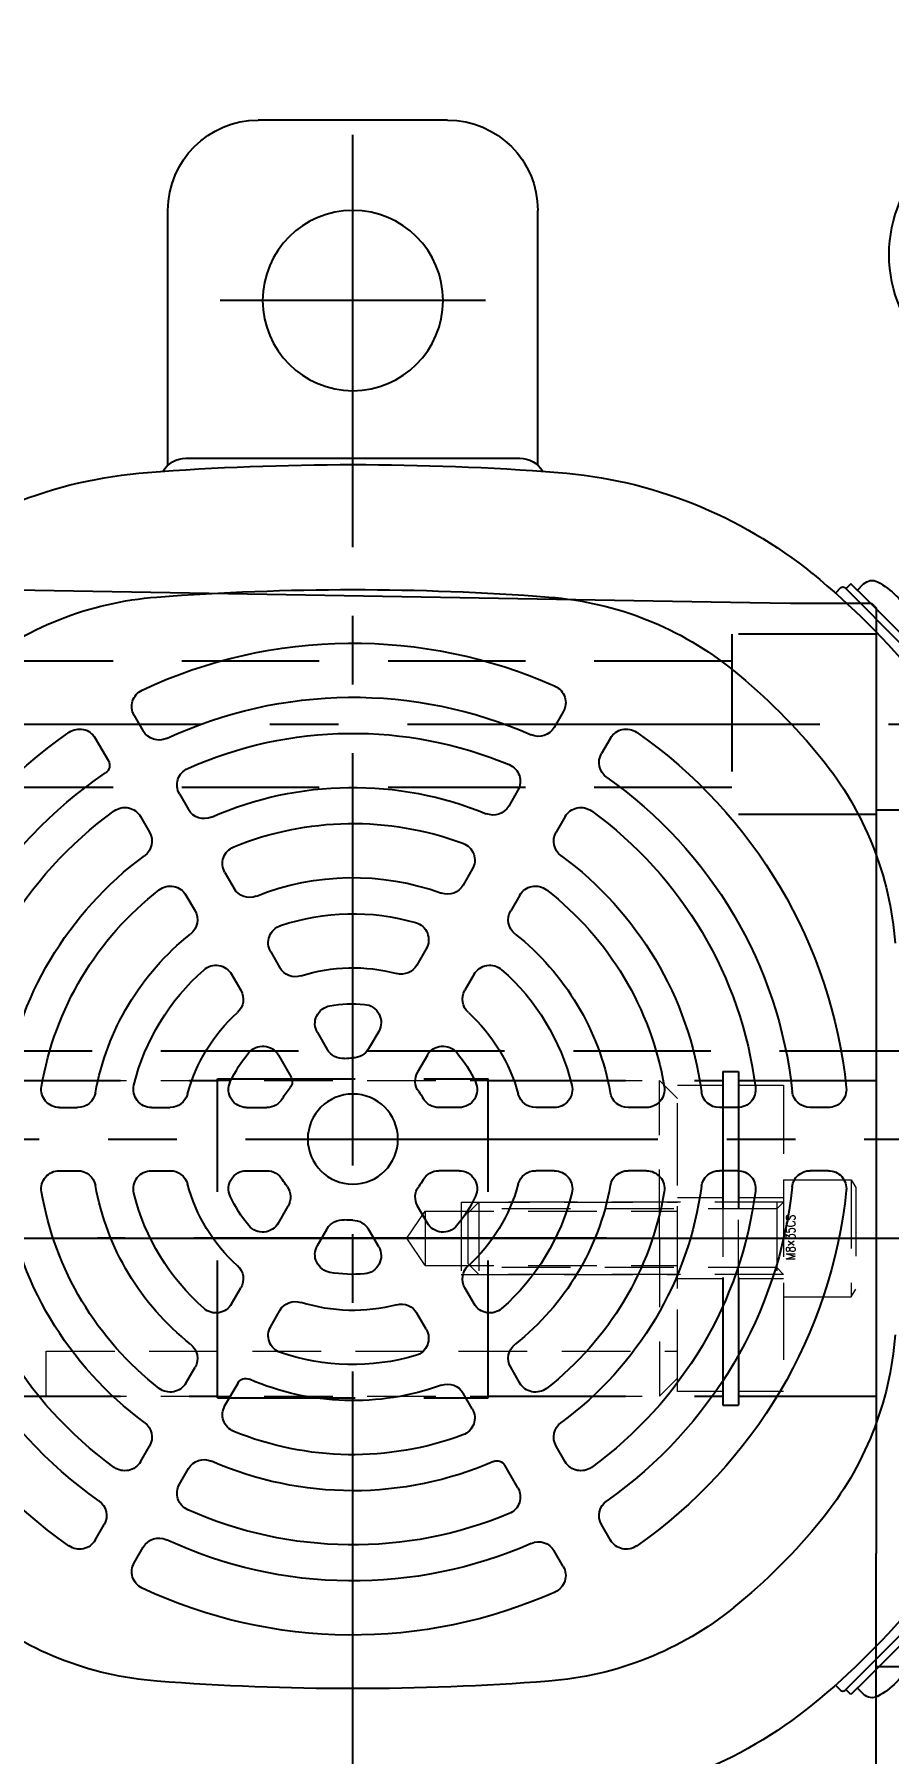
# Model space of a CAD drawing. Header units: millimetres. Extents: x 0 to 38884, y -3675 to 8056.
# Drawn here: x 35569 to 35663.7, y 1320.6 to 1511.2 of the extents above; entities that cross this region are included whole.
import ezdxf
from ezdxf import colors
from ezdxf.entities.mleader import LeaderData, LeaderLine
from ezdxf.enums import TextEntityAlignment as Align
from ezdxf.math import Vec2, Vec3

# ---------------------------------------------------------------- set-up
doc = ezdxf.new("R2010")
doc.units = ezdxf.units.MM
doc.header["$LTSCALE"] = 2.4
for name, pattern in [('CENTER2', [28.575, 19.05, -3.175, 3.175, -3.175]), ('HIDDEN', [9.525, 6.35, -3.175]), ('HIDDEN2', [4.7625, 3.175, -1.5875])]:
    doc.linetypes.add(name, pattern=pattern)
for name, color, linetype, lineweight in [('03_かくれ線', 6, 'HIDDEN2', 13), ('04_HIDDEN', 2, 'HIDDEN', 13), ('04_中心線', 1, 'CENTER2', 9), ('05_CENTER', 4, 'CENTER2', 13), ('08_DIM', 3, 'Continuous', 13)]:
    doc.layers.add(name, color=color, linetype=linetype, lineweight=lineweight)
doc.layers.add('10_DRAFT', color=8, linetype='Continuous', lineweight=0, plot=False)
doc.styles.get("Standard").update_dxf_attribs({"font": 'txt.shx', "bigfont": 'extfont2.shx'})
doc.styles.add('寸法用', font='simplex.shx', dxfattribs={"width": 0.8, "bigfont": '@extfont2.shx'})

# ---------------------------------------------------------------- blocks, each defined once
blk = doc.blocks.new('AM_BALLOON1')
at = {"transparency": 16777216}
blk.add_circle((0, 0), 5, dxfattribs=at)
blk.add_attdef('B_NUMBER', text='', height=3, dxfattribs=at).set_placement((0, 0), align=Align.MIDDLE_CENTER)
blk = doc.blocks.new('_OPEN')
at = {"color": 0, "linetype": 'ByBlock'}
for p, q in [((-1, 0.167), (0, 0)), ((0, 0), (-1, -0.167)), ((0, 0), (-1, 0))]:
    blk.add_line(p, q, dxfattribs=at)
blk = doc.blocks.new('A$C6246458A_1')
at = {"color": 0, "lineweight": -3}
for p, q in [((41.39, 72), (-43.99, 70.5)), ((46, 72.08), (41.39, 72)), ((46, 72.08), (46, 68.57)), ((46, -103.96), (46, 72)), ((57.5, 71), (46, 71.96)), ((57.5, 71), (58, 70.46)), ((-57.5, 70.43), (-58, 69.93)), ((-58, 69.93), (-58, 56.96)), ((-48.5, 70.43), (-57.5, 70.43)), ((-43.99, 70.5), (-48.5, 70.43)), ((58, 47.5), (58, 70.46)), ((58, 47.5), (58, 69.92)), ((46, 68.57), (46, -46.57)), ((-58, 56.96), (-58, -34.96)), ((-63, 47.1), (-62.6, 47.5)), ((-63, 47.1), (-63, 0)), ((-58, 47.5), (-62.6, 47.5)), ((58, -102.46), (58, 47.5)), ((58, 47.5), (62.6, 47.5)), ((63, 47.1), (62.6, 47.5)), ((63, 47.1), (63, 0)), ((-67, 23), (-67, 0)), ((-66, 24), (-63, 24)), ((66, 24), (63, 24)), ((67, 23), (67, 0)), ((-67, 0), (-67, -23)), ((-63, -47.1), (-63, 0)), ((63, -47.1), (63, 0)), ((67, 0), (67, -23)), ((-66, -24), (-63, -24)), ((66, -24), (63, -24)), ((-58, -101.76), (-58, -34.96)), ((-63, -47.1), (-62.6, -47.5)), ((-58, -47.5), (-62.6, -47.5)), ((46, -46.57), (46, -103.92)), ((58, -47.5), (62.6, -47.5)), ((63, -47.1), (62.6, -47.5)), ((-57.5, -102.26), (-58, -101.76)), ((-48.5, -102.26), (-57.5, -102.26)), ((46, -103.92), (-48.5, -102.26)), ((57.5, -103), (58, -102.46)), ((57.5, -103), (46, -103.96))]:
    blk.add_line(p, q, dxfattribs=at)
for centre, start, end in [((-66, 23), 90, 180), ((66, 23), 0, 90), ((-66, -23), 180, 270), ((66, -23), 270, 0)]:
    blk.add_arc(centre, 1, start, end, dxfattribs=at)
at = {"layer": '04_HIDDEN', "color": 0, "lineweight": -3}
for p, q in [((-58, 67), (-42, 67)), ((-42, 67), (-42, 47)), ((42, 67), (58, 67)), ((42, 67), (42, 47)), ((-42, 64), (42, 64)), ((-42, 50), (42, 50)), ((-58, 47), (-42, 47)), ((42, 47), (58, 47)), ((67, 20.8), (-67, 20.8)), ((-42.75, 17.5), (-64.5, 17.5)), ((-42.75, 18.5), (-42.75, -18.5)), ((-41, 18.5), (-42.75, 18.5)), ((-41, 18.5), (-41, -18.5)), ((-15, 17.5), (-41, 17.5)), ((-15, -17.7), (-15, 17.7)), ((15, 17.7), (-15, 17.7)), ((15, -17.7), (15, 17.7)), ((41, 17.5), (15, 17.5)), ((41, 18.5), (41, -18.5)), ((41, 18.5), (42.75, 18.5)), ((42.75, 18.5), (42.75, -18.5)), ((64.5, 17.5), (42.75, 17.5)), ((-42.75, -17.5), (-64.5, -17.5)), ((-41, -18.5), (-42.75, -18.5)), ((-15, -17.5), (-41, -17.5)), ((15, -17.7), (-15, -17.7)), ((41, -17.5), (15, -17.5)), ((41, -18.5), (42.75, -18.5)), ((64.5, -17.5), (42.75, -17.5)), ((-58, -79), (-42, -79)), ((-42, -79), (-42, -99)), ((42, -79), (58, -79)), ((42, -79), (42, -99)), ((-42, -82), (42, -82)), ((-42, -96), (42, -96)), ((-58, -99), (-42, -99)), ((42, -99), (58, -99))]:
    blk.add_line(p, q, dxfattribs=at)
for centre, start, end in [((-64.5, 20), 180, 270), ((64.5, 20), 270, 0), ((-64.5, -20), 90, 180), ((64.5, -20), 0, 90)]:
    blk.add_arc(centre, 2.5, start, end, dxfattribs=at)
at = {"layer": '05_CENTER', "color": 0, "lineweight": -3}
for p, q in [((62.54, 57), (-62.54, 57)), ((62.54, -89), (-62.54, -89))]:
    blk.add_line(p, q, dxfattribs=at)
at = {"layer": '10_DRAFT', "lineweight": -3}
for p, q in [((9.43, 11), (-9.43, 11)), ((67, 0), (-67, 0))]:
    blk.add_line(p, q, dxfattribs=at)
blk = doc.blocks.new('GM-SHYPF-RH 0.75kW、1／5～1／60、200V、60Hzd_1')
at = {"color": 0, "lineweight": -3}
for p, q in [((-68.5, 124), (-47.5, 124)), ((-78.5, 85.74), (-78.5, 114)), ((-37.5, 85.74), (-37.5, 114)), ((-39.5, 86.5), (-76.5, 86.5)), ((-114.89, 70.93), (-113.22, 72.59)), ((-113.22, 72.59), (-112.66, 72.02)), ((-119.16, 65.52), (-112.52, 72.16)), ((-112.09, 72.16), (-111.49, 71.56)), ((-81.33, 58.4), (-80.32, 56.66)), ((-33.76, 57.98), (-34.76, 56.25)), ((-86.57, 55.48), (-85.57, 53.75)), ((-29.43, 55.48), (-30.9, 52.95)), ((-76.29, 49.68), (-75.28, 47.94)), ((-38.78, 49.28), (-39.79, 47.54)), ((-81.55, 46.78), (-80.54, 45.04)), ((-34.45, 46.78), (-35.46, 45.04)), ((-71.24, 40.93), (-70.22, 39.17)), ((-43.82, 40.56), (-44.83, 38.81)), ((-76.51, 38.06), (-75.5, 36.31)), ((-39.49, 38.06), (-40.5, 36.31)), ((-66.13, 32.09), (-65.1, 30.3)), ((-48.89, 31.78), (-49.91, 30.01)), ((-71.44, 29.28), (-70.42, 27.51)), ((-44.56, 29.28), (-45.58, 27.51)), ((-60.86, 22.95), (-59.73, 21)), ((-54.07, 22.81), (-55.15, 20.94)), ((-66.26, 20.31), (-65.18, 18.44)), ((-49.74, 20.31), (-51.15, 17.86)), ((-110.71, 14.5), (-108.7, 14.5)), ((-100.65, 14.5), (-98.63, 14.5)), ((-90.54, 14.5), (-88.51, 14.5)), ((-80.33, 14.5), (-78.27, 14.5)), ((-69.78, 14.5), (-67.53, 14.5)), ((-46.22, 14.5), (-48.47, 14.5)), ((-35.67, 14.5), (-37.73, 14.5)), ((-25.46, 14.5), (-27.49, 14.5)), ((-110.71, 7.5), (-108.7, 7.5)), ((-100.65, 7.5), (-98.63, 7.5)), ((-90.54, 7.5), (-88.51, 7.5)), ((-80.33, 7.5), (-78.27, 7.5)), ((-69.78, 7.5), (-67.53, 7.5)), ((-46.22, 7.5), (-48.47, 7.5)), ((-35.67, 7.5), (-37.73, 7.5)), ((-25.46, 7.5), (-27.49, 7.5)), ((-66.26, 1.69), (-65.18, 3.56)), ((-49.74, 1.69), (-50.82, 3.56)), ((-60.86, -0.95), (-59.73, 1)), ((-54.07, -0.81), (-55.15, 1.06)), ((-71.44, -7.28), (-70.42, -5.51)), ((-44.56, -7.28), (-45.58, -5.51)), ((-66.13, -10.09), (-65.1, -8.3)), ((-48.89, -9.78), (-49.91, -8.01)), ((-76.51, -16.06), (-75.5, -14.31)), ((-39.49, -16.06), (-40.5, -14.31)), ((-43.82, -18.56), (-45.27, -16.05)), ((-71.24, -18.93), (-70.22, -17.17)), ((-81.55, -24.78), (-80.54, -23.04)), ((-34.45, -24.78), (-35.46, -23.04)), ((-76.29, -27.68), (-74.84, -25.17)), ((-38.78, -27.28), (-39.79, -25.54)), ((-86.57, -33.48), (-85.57, -31.75)), ((-29.43, -33.48), (-30.43, -31.75)), ((-33.76, -35.98), (-34.76, -34.25)), ((-81.33, -36.4), (-80.32, -34.66)), ((-119.16, -43.52), (-112.52, -50.16)), ((-114.89, -48.93), (-113.22, -50.59)), ((-112.09, -50.16), (-111.49, -49.56)), ((-116, -101.76), (-116, -50.87)), ((-116, -101.76), (-116, -50.88)), ((-113.22, -50.59), (-112.66, -50.02))]:
    blk.add_line(p, q, dxfattribs=at)
at = {"linetype": 'Continuous', "lineweight": -3}
for p, q in [((-113.93, 71.88), (-114.62, 72.57)), ((-113.93, 71.88), (-118.88, 66.93)), ((-113.93, 71.88), (-118.88, 66.93)), ((-113.93, -49.88), (-118.88, -44.93)), ((-113.93, -49.88), (-118.88, -44.93)), ((-113.93, -49.88), (-114.62, -50.57))]:
    blk.add_line(p, q, dxfattribs=at)
at = {"color": 0, "lineweight": -3}
for centre, radius in [((-58, 104), 10), ((-58, 11), 5)]:
    blk.add_circle(centre, radius, dxfattribs=at)
for centre, radius, start, end in [((-68.5, 114), 10, 90, 180), ((-47.5, 114), 10, 0, 90), ((-58, -215), 300.8, 90, 94.3399), ((-76.5, 83.5), 3, 90, 148.6354), ((-58, -215), 300.8, 85.6601, 90), ((-39.5, 83.5), 3, 30.8199, 90), ((-76.92, 34.28), 50.8, 94.3399, 129.0946), ((-39.08, 34.28), 50.8, 50.9054, 85.6601), ((-58, 11), 80.8, 129.0946, 140.9054), ((-112.31, 71.95), 0.3, 45, 135), ((-76.92, 34.28), 36.94, 94.3399, 129.0946), ((-58, -215), 286.94, 85.6601, 94.3399), ((-39.08, 34.28), 36.94, 50.9054, 85.6601), ((-58, 11), 55, 64.8706, 114.0435), ((-58, 11), 66.94, 129.0946, 140.9054), ((-79.59, 59.4), 2, 114.0435, 210), ((-58, 11), 49, 65.0621, 113.809), ((-35.49, 58.98), 2, 330, 64.8706), ((-58, 11), 55, 124.8706, 174.0435), ((-88.3, 54.48), 2, 30, 124.8706), ((-78.59, 57.66), 2, 210, 293.809), ((-58, 11), 45, 66.0071, 112.6513), ((-36.5, 57.25), 2, 245.0621, 330), ((-27.7, 54.48), 2, 55.1294, 150), ((-58, 11), 55, 5.9565, 55.1294), ((-87.3, 52.75), 2, 305.0621, 30), ((-81.28, 29.92), 36.94, 140.9054, 175.6601), ((-74.56, 50.68), 2, 112.6513, 210), ((-40.51, 50.28), 2, 330, 66.0071), ((-30.03, 52.45), 1, 150, 235.986), ((-58, 11), 49, 6.191, 55.986), ((-58, 11), 49, 125.0621, 173.809), ((-58, 11), 39, 66.3013, 112.2907), ((-83.28, 45.78), 2, 30, 126.0071), ((-73.55, 48.94), 2, 210, 292.2907), ((-32.72, 45.78), 2, 53.9929, 150), ((-58, 11), 45, 126.0071, 172.6513), ((-58, 11), 35, 67.8375, 110.4059), ((-41.52, 48.54), 2, 246.3013, 330), ((-58, 11), 45, 7.3487, 53.9929), ((-82.27, 44.04), 2, 306.3013, 30), ((-33.73, 44.04), 2, 150, 233.6987), ((-58, 11), 39, 126.3013, 172.2907), ((-69.51, 41.93), 2, 110.4059, 210), ((-45.55, 41.56), 2, 330, 67.8375), ((-58, 11), 39, 7.7093, 53.6987), ((-58, 11), 35, 127.8375, 170.4059), ((-78.24, 37.06), 2, 30, 127.8375), ((-68.49, 40.17), 2, 210, 289.7805), ((-58, 11), 29, 68.3466, 109.7805), ((-46.56, 39.81), 2, 248.3466, 330), ((-37.76, 37.06), 2, 52.1625, 150), ((-58, 11), 35, 9.5941, 52.1625), ((-77.23, 35.31), 2, 308.3466, 30), ((-38.77, 35.31), 2, 150, 231.6534), ((-64.4, 33.09), 2, 106.1648, 210), ((-58, 11), 25, 71.2828, 106.1648), ((-50.62, 32.78), 2, 330, 71.2828), ((-58, 11), 29, 128.3466, 169.7805), ((-58, 11), 29, 10.2195, 51.6534), ((-58, 11), 25, 131.2828, 166.1648), ((-73.17, 28.28), 2, 30, 131.2828), ((-63.37, 31.3), 2, 210, 284.8169), ((-58, 11), 19, 72.3736, 104.8169), ((-51.64, 31.01), 2, 252.3736, 330), ((-42.82, 28.28), 2, 48.7172, 150), ((-58, 11), 25, 13.8352, 48.7172), ((-72.15, 26.51), 2, 312.3736, 30), ((-43.85, 26.51), 2, 150, 227.6264), ((-58, 11), 19, 132.3736, 164.8169), ((-59.13, 23.95), 2, 94.971, 210), ((-58, 11), 15, 80.2522, 94.971), ((-55.8, 23.81), 2, 330, 80.2522), ((-58, 11), 19, 15.1831, 47.6264), ((-67.99, 19.31), 2, 30, 140.2522), ((-58, 22), 2, 210, 270), ((-48, 19.31), 2, 39.7478, 150), ((-58, 11), 15, 140.2522, 154.971), ((-58, 11), 9, 84.1477, 90), ((-56.88, 21.94), 2, 264.1477, 330), ((-58, 11), 15, 25.029, 39.7478), ((-69.78, 16.5), 2, 154.971, 270), ((-66.92, 17.44), 2, 324.1477, 30), ((-50.28, 17.36), 1, 150, 219.5127), ((-46.22, 16.5), 2, 270, 25.029), ((-110.71, 16.5), 2, 174.0435, 270), ((-108.7, 16.5), 2, 270, 353.809), ((-100.65, 16.5), 2, 172.6513, 270), ((-98.63, 16.5), 2, 270, 352.2907), ((-90.54, 16.5), 2, 170.4059, 270), ((-88.51, 16.5), 2, 270, 349.7805), ((-80.33, 16.5), 2, 166.1648, 270), ((-78.27, 16.5), 2, 270, 344.8169), ((-67.53, 16.5), 2, 270, 330), ((-58, 11), 9, 144.1477, 150), ((-58, 11), 9, 30, 39.5127), ((-48.47, 16.5), 2, 210, 270), ((-37.73, 16.5), 2, 195.1831, 270), ((-35.67, 16.5), 2, 270, 13.8352), ((-27.49, 16.5), 2, 190.2195, 270), ((-25.46, 16.5), 2, 270, 9.5941), ((-110.71, 5.5), 2, 90, 185.9565), ((-108.7, 5.5), 2, 6.191, 90), ((-100.65, 5.5), 2, 90, 187.3487), ((-98.63, 5.5), 2, 7.7093, 90), ((-58, 11), 39, 187.7093, 233.6987), ((-90.54, 5.5), 2, 90, 189.5941), ((-88.51, 5.5), 2, 10.2195, 90), ((-58, 11), 29, 190.2195, 231.6534), ((-80.33, 5.5), 2, 90, 193.8352), ((-78.27, 5.5), 2, 15.1831, 90), ((-58, 11), 19, 195.1831, 227.6264), ((-69.78, 5.5), 2, 90, 205.029), ((-67.53, 5.5), 2, 30, 90), ((-58, 11), 9, 210, 215.8523), ((-66.92, 4.56), 2, 330, 35.8523), ((-49.08, 4.56), 2, 144.1477, 210), ((-58, 11), 9, 324.1477, 330), ((-48.47, 5.5), 2, 90, 150), ((-46.22, 5.5), 2, 334.971, 90), ((-58, 11), 19, 312.3736, 344.8169), ((-58, 11), 29, 308.3466, 349.7805), ((-37.73, 5.5), 2, 90, 164.8169), ((-35.67, 5.5), 2, 346.1648, 90), ((-58, 11), 39, 306.3013, 352.2907), ((-27.49, 5.5), 2, 90, 169.7805), ((-25.46, 5.5), 2, 350.4059, 90), ((-58, 11), 55, 185.9565, 235.1294), ((-58, 11), 49, 186.191, 234.9379), ((-58, 11), 45, 187.3487, 233.9929), ((-58, 11), 35, 189.5941, 232.1625), ((-58, 11), 25, 193.8352, 228.7172), ((-58, 11), 15, 205.029, 219.7478), ((-58, 11), 15, 320.2522, 334.971), ((-58, 11), 25, 311.2828, 346.1648), ((-58, 11), 35, 307.8375, 350.4059), ((-58, 11), 45, 306.0071, 352.6513), ((-58, 11), 49, 305.0621, 353.809), ((-58, 11), 55, 304.8706, 354.0435), ((-58, 0), 2, 90, 150), ((-58, 11), 9, 270, 275.8523), ((-56.88, 0.06), 2, 30, 95.8523), ((-67.99, 2.69), 2, 219.7478, 330), ((-48, 2.69), 2, 210, 320.2522), ((-59.13, -1.95), 2, 150, 265.029), ((-55.8, -1.81), 2, 279.7478, 30), ((-72.15, -4.51), 2, 330, 47.6264), ((-58, 11), 15, 265.029, 279.7478), ((-43.85, -4.51), 2, 132.3736, 210), ((-73.17, -6.28), 2, 228.7172, 330), ((-63.37, -9.3), 2, 75.1831, 150), ((-58, 11), 19, 255.1831, 287.6264), ((-51.64, -9.01), 2, 30, 107.6264), ((-42.82, -6.28), 2, 210, 311.2828), ((-81.28, -7.92), 36.94, 184.3399, 219.0946), ((-64.4, -11.09), 2, 150, 253.8352), ((-50.62, -10.78), 2, 288.7172, 30), ((-77.23, -13.31), 2, 330, 51.6534), ((-58, 11), 25, 253.8352, 288.7172), ((-38.77, -13.31), 2, 128.3466, 210), ((-78.24, -15.06), 2, 232.1625, 330), ((-68.49, -18.17), 2, 70.2195, 150), ((-58, 11), 29, 250.2195, 293.3002), ((-46.13, -16.55), 1, 30, 113.3002), ((-37.76, -15.06), 2, 210, 307.8375), ((-69.51, -19.93), 2, 150, 249.5941), ((-45.55, -19.56), 2, 292.1625, 30), ((-82.27, -22.04), 2, 330, 53.6987), ((-33.73, -22.04), 2, 126.3013, 210), ((-58, 11), 35, 249.5941, 292.1625), ((-83.28, -23.78), 2, 233.9929, 330), ((-73.98, -25.67), 1, 66.4595, 150), ((-58, 11), 39, 246.4595, 293.6987), ((-41.52, -26.54), 2, 30, 113.6987), ((-32.72, -23.78), 2, 210, 306.0071), ((-74.56, -28.68), 2, 150, 247.3487), ((-40.51, -28.28), 2, 293.9929, 30), ((-87.3, -30.75), 2, 330, 54.9379), ((-58, 11), 45, 247.3487, 293.9929), ((-28.7, -30.75), 2, 125.0621, 210), ((-58, 11), 66.94, 219.0946, 230.9054), ((-88.3, -32.48), 2, 235.1294, 330), ((-78.59, -35.66), 2, 66.191, 150), ((-58, 11), 49, 246.191, 294.9379), ((-36.5, -35.25), 2, 30, 114.9379), ((-27.7, -32.48), 2, 210, 304.8706), ((-35.49, -36.98), 2, 295.1294, 30), ((-79.59, -37.4), 2, 150, 245.9565), ((-58, 11), 80.8, 219.0946, 230.9054), ((-58, 11), 55, 245.9565, 295.1294), ((-76.92, -12.28), 36.94, 230.9054, 265.6601), ((-39.08, -12.28), 36.94, 274.3399, 309.0946), ((-58, 237), 286.94, 265.6601, 274.3399), ((-112.31, -49.95), 0.3, 225, 315), ((-76.92, -12.28), 50.8, 230.9054, 265.6601), ((-39.08, -12.28), 50.8, 274.3399, 309.0946)]:
    blk.add_arc(centre, radius, start, end, dxfattribs=at)
at = {"linetype": 'Continuous', "lineweight": -3}
for centre, radius, start, end in [((-111.88, 64.88), 9, 118.3985, 151.6015), ((-115.54, 71.65), 1.3, 45, 118.3985), ((-111.88, -42.88), 9, 208.3985, 241.6015), ((-115.54, -49.65), 1.3, 241.6015, 315)]:
    blk.add_arc(centre, radius, start, end, dxfattribs=at)
at = {"layer": '05_CENTER', "color": 0, "lineweight": -3}
for p, q in [((-58, -129.08), (-58, 128.45)), ((-72.71, 104), (-43.29, 104)), ((22.48, 11), (-138.27, 11)), ((-86.1, 0), (-29.69, 0))]:
    blk.add_line(p, q, dxfattribs=at)
at = {"layer": '10_DRAFT'}
blk.add_blockref('A$C6246458A_1', (-58, 0), dxfattribs=at)
blk = doc.blocks.new('_Open30')
at = {"color": 0, "linetype": 'ByBlock', "lineweight": -2}
for p, q in [((-1, 0.268), (0, 0)), ((0, 0), (-1, -0.268)), ((0, 0), (-1, 0))]:
    blk.add_line(p, q, dxfattribs=at)

msp = doc.modelspace()

# ---------------------------------------------------------------- linework, layer by layer
at = {"layer": '03_かくれ線'}
for p, q in [((35537.3025, 1395.2096), (35638.3002, 1395.2096)), ((35640.3002, 1393.2096), (35638.3002, 1395.2096)), ((35638.3002, 1377.7096), (35638.3002, 1395.2096)), ((35640.3002, 1362.2096), (35640.3002, 1393.2096)), ((35610.2985, 1377.7096), (35612.3002, 1380.7096)), ((35612.3002, 1380.7096), (35612.3002, 1374.7096)), ((35612.3002, 1380.7096), (35640.3002, 1380.7096)), ((35616.3002, 1381.7096), (35640.3002, 1381.7096)), ((35616.3002, 1381.7096), (35616.3002, 1373.7096)), ((35645.2981, 1382.2096), (35640.2981, 1382.2096)), ((35652.0503, 1382.2096), (35647.0503, 1382.2096)), ((35612.3002, 1374.7096), (35610.2985, 1377.7096)), ((35638.3002, 1377.7096), (35638.3002, 1360.2096)), ((35612.3002, 1374.7096), (35640.3002, 1374.7096)), ((35616.3002, 1373.7096), (35640.3002, 1373.7096)), ((35645.2981, 1373.2096), (35640.2981, 1373.2096)), ((35652.0503, 1373.2096), (35647.0503, 1373.2096)), ((35640.3002, 1362.2096), (35638.3002, 1360.2096)), ((35537.3025, 1360.2093), (35638.3002, 1360.2094))]:
    msp.add_line(p, q, dxfattribs=at)
for points in [[(35645.2981, 1360.7096), (35640.2981, 1360.7096), (35640.2981, 1394.7096), (35645.2981, 1394.7096)], [(35652.0503, 1360.7096), (35647.0503, 1360.7096), (35647.0503, 1394.7096), (35652.0503, 1394.7096)]]:
    msp.add_lwpolyline(points, close=True, dxfattribs=at)
for points in [[(35652.0503, 1384.2096), (35652.0503, 1371.2096)], [(35652.0503, 1384.2096), (35659.5503, 1384.2096)], [(35659.5503, 1384.2096), (35659.5503, 1371.2096)], [(35659.5503, 1384.2096), (35660.0503, 1383.3436)], [(35660.0503, 1383.3436), (35660.0503, 1372.0756)], [(35618.2503, 1381.7096), (35617.0503, 1380.5096)], [(35617.0503, 1380.5096), (35617.0503, 1374.9096)], [(35651.3003, 1380.9596), (35617.5003, 1380.9596)], [(35618.2503, 1381.7096), (35618.2503, 1373.7096)], [(35652.0503, 1381.7096), (35618.2503, 1381.7096)], [(35651.3003, 1381.7096), (35651.3003, 1373.7096)], [(35651.3003, 1380.9596), (35652.0503, 1381.7096)], [(35618.2503, 1373.7096), (35617.0503, 1374.9096)], [(35651.3003, 1374.4596), (35617.5003, 1374.4596)], [(35652.0503, 1373.7096), (35618.2503, 1373.7096)], [(35651.3003, 1374.4596), (35652.0503, 1373.7096)], [(35652.0503, 1371.2096), (35659.5503, 1371.2096)], [(35659.5503, 1371.2096), (35660.0503, 1372.0756)], [(35570.3002, 1360.2093), (35570.3002, 1365.2096), (35640.3002, 1365.2096)]]:
    msp.add_lwpolyline(points, dxfattribs=at)
at = {"layer": '04_中心線'}
for p, q in [((34057.3002, 1377.7096), (35650.3002, 1377.7096)), ((35647.7981, 1377.7096), (35637.7981, 1377.7096)), ((35654.5503, 1377.7096), (35644.5503, 1377.7096))]:
    msp.add_line(p, q, dxfattribs=at)
msp.add_lwpolyline([(35660.0503, 1377.7096), (35617.0503, 1377.7096)], dxfattribs=at)

# ---------------------------------------------------------------- block references
at = {"color": 4, "xscale": -1}
msp.add_blockref('GM-SHYPF-RH 0.75kW、1／5～1／60、200V、60Hzd_1', (35546.3003, 1377.7096), dxfattribs=at)

# ---------------------------------------------------------------- texts
at = {"layer": '03_かくれ線', "style": '寸法用', "width": 0.8}
msp.add_text('M8×35CS', height=1, rotation=90, dxfattribs=at).set_placement((35653.326, 1375.3072))

# ---------------------------------------------------------------- leaders
at = {"layer": '08_DIM'}
ml = msp.add_multileader_block('Standard', dxfattribs=at)
ml.set_content('AM_BALLOON1', color=256, scale=3)
ml.set_attribute('B_NUMBER', 'N', width=0)
ml.set_leader_properties(color=256, linetype='ByLayer', lineweight=-1)
ml.set_arrow_properties(name='OPEN')
ml.build(insert=Vec2(0, 0))
ml.multileader.update_dxf_attribs({"leader_type": 0, "has_dogleg": 0, "text_right_attachment_type": 6, "dogleg_length": 0, "arrow_head_size": 6, "scale": 3, "block_connection_type": 1})
ctx = ml.context
ctx.base_point, ctx.scale, ctx.char_height, ctx.arrow_head_size, ctx.landing_gap_size, ctx.plane_origin = Vec3(35713.6935, 1583.3789), 3, 12, 6, 6, Vec3(35713.6935, 1583.3789)
ctx.right_attachment, ctx.attachment_type = 6, 1
notes = []
notes.append((ctx, [(0, (0, 0, 0), (0, 0), (1, 0), 1, [])]))
ctx.block.insert = Vec3(35713.6935, 1583.3789)
at = {"layer": '08_DIM', "color": 4}
ml = msp.add_multileader_mtext('Standard', dxfattribs=at)
ml.set_content('固定ブッシュ\\Pつば無並級\\PAKタイプ -1個', color=4)
ml.set_leader_properties()
ml.set_arrow_properties(name='OPEN30')
ml.build(insert=Vec2(0, 0))
ml.multileader.update_dxf_attribs({"text_left_attachment_type": 6, "text_right_attachment_type": 6, "dogleg_length": 0.36, "arrow_head_size": 7.5, "scale": 3})
ctx = ml.context
ctx.base_point, ctx.scale, ctx.char_height, ctx.arrow_head_size, ctx.landing_gap_size, ctx.plane_origin = Vec3(35606.737, 1584.7184), 3, 9, 7.5, 6, Vec3(35865.3262, 1512.6173)
ctx.left_attachment, ctx.right_attachment = 6, 6
notes.append((ctx, [(0, (1, 1, 0), (35605.657, 1584.7184), (1, 0), 1.08, [(0, [(35519.5021, 1485.7096)], 0, [])])]))
ctx.mtext.insert, ctx.mtext.width, ctx.mtext.flow_direction = Vec3(35612.737, 1595.5184), 160.2, 5
at = {"layer": '08_DIM'}
ml = msp.add_multileader_block('Standard', dxfattribs=at)
ml.set_content('AM_BALLOON1', color=256, scale=3)
ml.set_attribute('B_NUMBER', 'G', width=0)
ml.set_leader_properties(color=256, linetype='ByLayer', lineweight=-1)
ml.set_arrow_properties(name='OPEN')
ml.build(insert=Vec2(0, 0))
ml.multileader.update_dxf_attribs({"leader_type": 0, "has_dogleg": 0, "text_right_attachment_type": 6, "dogleg_length": 0, "arrow_head_size": 6, "scale": 3, "block_connection_type": 1})
ctx = ml.context
ctx.base_point, ctx.scale, ctx.char_height, ctx.arrow_head_size, ctx.landing_gap_size, ctx.plane_origin = Vec3(35678.7497, 1486.7985), 3, 12, 6, 6, Vec3(35678.7497, 1486.7985)
ctx.right_attachment, ctx.attachment_type = 6, 1
notes.append((ctx, [(0, (0, 0, 0), (0, 0), (1, 0), 1, [])]))
ctx.block.insert = Vec3(35678.7497, 1486.7985)
for ctx, leaders in notes:
    for number, flags, end, landing, length, lines in leaders:
        leader = LeaderData()
        leader.index, (leader.has_last_leader_line, leader.has_dogleg_vector, leader.attachment_direction) = number, flags
        leader.last_leader_point, leader.dogleg_vector, leader.dogleg_length = Vec3(end), Vec3(landing), length
        for number, points, colour, breaks in lines:
            line = LeaderLine()
            line.index, line.vertices, line.color, line.breaks = number, Vec3.list(points), colors.encode_raw_color(colour), breaks
            leader.lines.append(line)
        ctx.leaders.append(leader)

doc.saveas('drawing.dxf')
